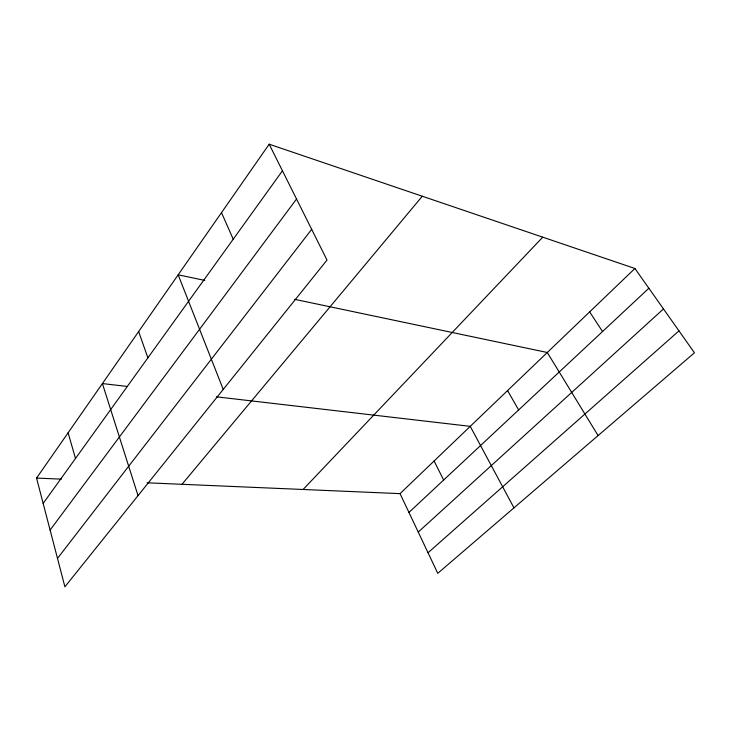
<?xml version="1.0" encoding="UTF-8"?>
<svg xmlns="http://www.w3.org/2000/svg" width="731" height="731" viewBox="0 0 731 731"><rect width="100%" height="100%" fill="white"/><g stroke="black" fill="none" stroke-linecap="round" stroke-linejoin="round"><path stroke-width="1.1" d="M269.182 144.199L327.004 260.062L64.904 586.801L36.55 478.083L269.182 144.199L634.919 268.496L694.45 352.79L437.768 573.323L400.049 493.635L147.068 482.807M43.156 503.421L282.449 170.789M50.101 530.057L296.539 199.015M57.493 558.393L311.671 229.342M181.982 484.306L422.29 196.228M303.1 489.487L542.749 237.173M400.049 493.635L634.919 268.496M408.949 512.449L648.863 288.242M418.242 532.067L663.483 308.939M428.037 552.764L678.98 330.878M36.55 478.083L61.377 479.143M127.24 386.452L102.404 383.565L138.04 495.627M216.486 396.832L470.252 426.347L513.957 507.862M204.762 280.412L178.172 274.81L223.22 389.44M294.556 299.308L547.291 352.497L598.086 435.585M589.652 311.89L602.536 331.545M507.57 390.573L518.644 409.936M434.095 461.005L443.653 480.02M221.502 212.63L233.226 239.211M138.634 331.563L147.89 357.825M68.12 432.779L75.494 458.465"/></g></svg>
